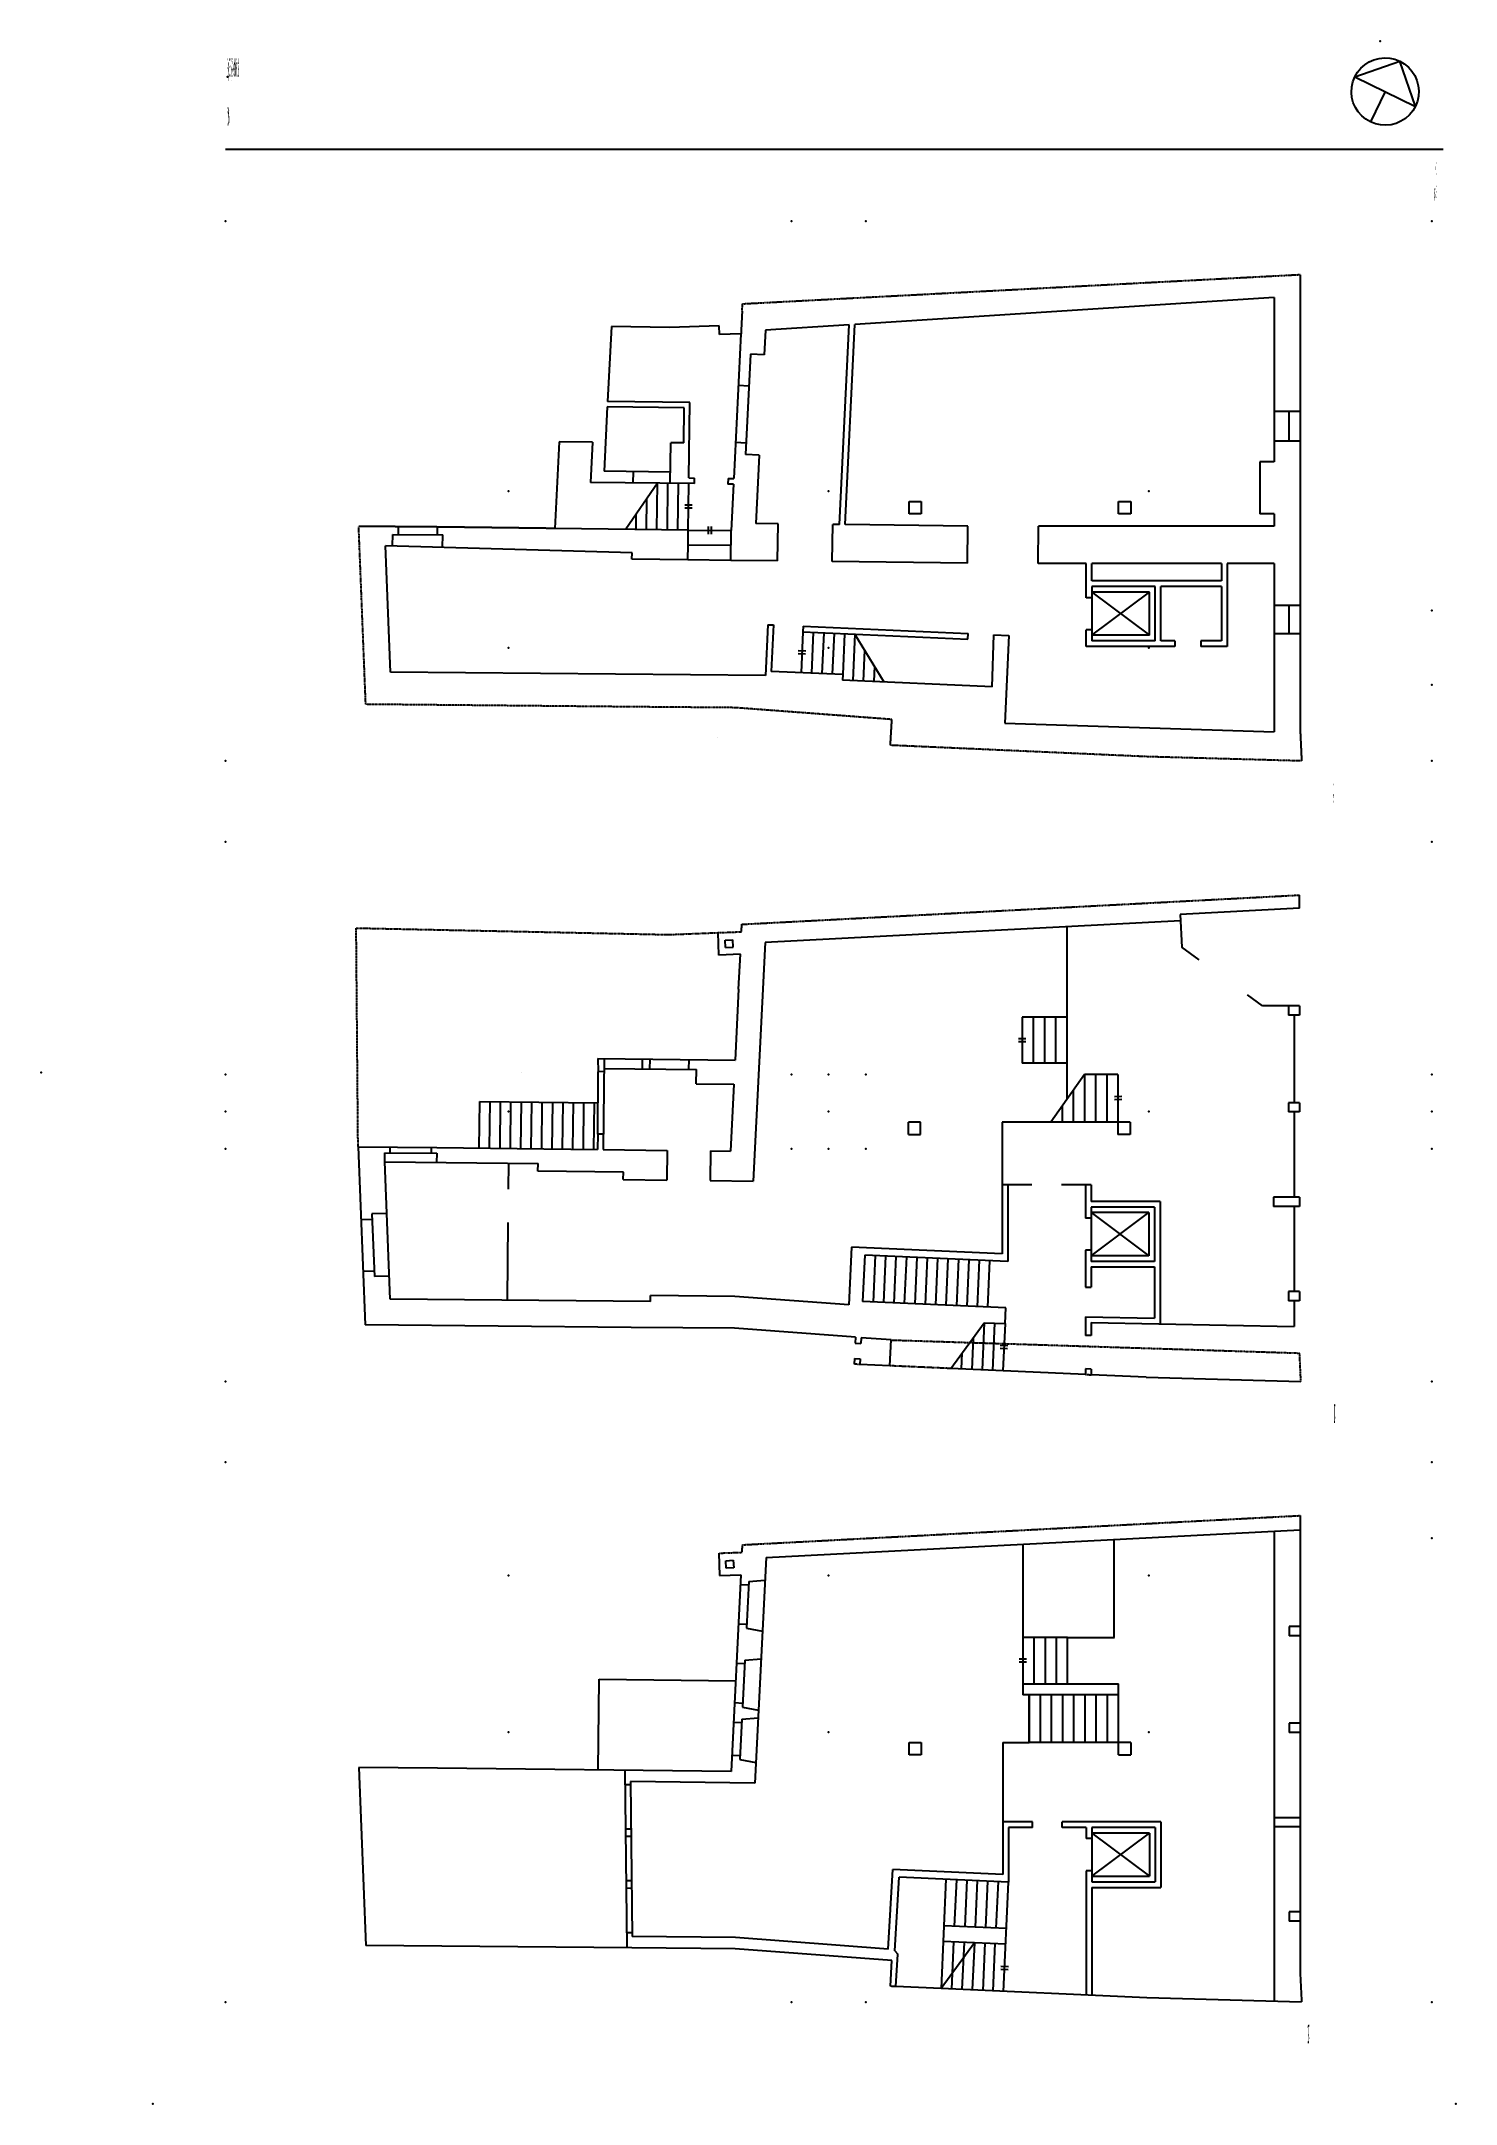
# Model space of a CAD drawing. Extents: x 2989 to 40988, y 3897 to 59297.
import ezdxf
from ezdxf.enums import TextEntityAlignment as Align

# ---------------------------------------------------------------- set-up
doc = ezdxf.new("R2010")
doc.units = 0
doc.linetypes.add('LT-7', pattern=[2.04, 1.2, -0.24, 0.06, -0.24, 0.06, -0.24])
doc.linetypes.add('LT-9', pattern=[0.72, 0.6, -0.12])
for name, color, linetype in [('lay-0', 7, 'CONTINUOUS'), ('lay-1', 7, 'CONTINUOUS'), ('NEU_1OG_Einbauten', 7, 'CONTINUOUS'), ('NEU_1OG_Mauern', 7, 'CONTINUOUS'), ('NEU_EG_Einbauten', 7, 'CONTINUOUS'), ('NEU_EG_Mauern', 7, 'CONTINUOUS'), ('NEU_UG_Einbauten', 7, 'CONTINUOUS'), ('NEU_UG_Mauern', 7, 'CONTINUOUS')]:
    doc.layers.add(name, color=color, linetype=linetype)

msp = doc.modelspace()

# ---------------------------------------------------------------- linework, layer by layer
at = {"layer": 'lay-0', "color": 0}
for p, q in [((38277, 58344.9), (39488.5, 58759.1)), ((39902.6, 57547.5), (39488.5, 58759.1)), ((38277, 58344.9), (39902.6, 57547.5)), ((39094.2, 57944), (38695.5, 57131.2)), ((7936.15, 56397.3), (40646.6, 56397.3))]:
    msp.add_line(p, q, dxfattribs=at)
msp.add_arc((39089.8, 57946.2), 905.41, 244.183, 604.183, dxfattribs=at)
for p in [(38956.3, 59297.4), (2988.78, 31597.4), (5988.78, 3897.37), (40987.9, 3897.37)]:
    msp.add_point(p, dxfattribs=at)
at = {"layer": 'lay-0', "color": 8}
for p in [(7988.78, 58343), (7936.15, 54464.8), (23139.4, 54464.8), (25139.4, 54464.8), (40342.7, 54464.8), (15537.8, 47214.8), (24139.4, 47214.8), (32741, 47214.8), (40342.7, 44006.1), (15537.8, 43006.1), (24139.4, 43006.1), (32741, 43006.1), (40342.7, 42006.1), (7936.15, 39964.8), (40342.7, 39964.8), (7936.15, 37797.4), (40342.7, 37797.4), (7936.15, 31547.4), (23139.4, 31547.4), (24139.4, 31547.4), (25139.4, 31547.4), (40342.7, 31547.4), (7936.15, 30547.4), (15537.8, 30547.4), (24139.4, 30547.4), (32741, 30547.4), (40342.7, 30547.4), (7936.15, 29547.4), (23139.4, 29547.4), (24139.4, 29547.4), (25139.4, 29547.4), (40342.7, 29547.4), (7936.15, 23297.4), (40342.7, 23297.4), (7936.15, 21130), (40342.7, 21130), (40342.7, 19088.7), (15537.8, 18088.7), (24139.4, 18088.7), (32741, 18088.7), (15537.8, 13880), (24139.4, 13880), (32741, 13880), (7936.15, 6629.99), (23139.4, 6629.99), (25139.4, 6629.99), (40342.7, 6629.99)]:
    msp.add_point(p, dxfattribs=at)
at = {"layer": 'lay-1', "color": 0, "linetype": 'LT-7'}
msp.add_line((36844.3, 40011.2), (36844.1, 40011.3), dxfattribs=at)
at = {"layer": 'NEU_1OG_Einbauten', "color": 0}
for p, q in [((29356.4, 16416.9), (29356.4, 15176.9)), ((30556.4, 16416.9), (29356.4, 16416.9)), ((29656.4, 16416.9), (29656.4, 15176.9)), ((29956.4, 16416.9), (29956.4, 15176.9)), ((30256.4, 16416.9), (30256.4, 15176.9)), ((30556.4, 15176.9), (30556.4, 16416.9)), ((29456.4, 15836.9), (29256.4, 15836.9)), ((29456.4, 15756.9), (29256.4, 15756.9)), ((29356.4, 15176.9), (30556.4, 15176.9)), ((29356.4, 15176.9), (29356.4, 14876.9)), ((29531.2, 14876.9), (29356.4, 14876.9)), ((29531.2, 13596.9), (29531.2, 14876.9)), ((29531.2, 13596.9), (29531.2, 14876.9)), ((29531.2, 14876.9), (29531.2, 13596.9)), ((31931.2, 14876.9), (29531.2, 14876.9)), ((29831.2, 13596.9), (29831.2, 14876.9)), ((30131.2, 13596.9), (30131.2, 14876.9)), ((30431.2, 13596.9), (30431.2, 14876.9)), ((30731.2, 13596.9), (30731.2, 14876.9)), ((31031.2, 13596.9), (31031.2, 14876.9)), ((31331.2, 13596.9), (31331.2, 14876.9)), ((31631.2, 13596.9), (31631.2, 14876.9)), ((31211.2, 10006.9), (32761.2, 11166.9)), ((31211.2, 11166.9), (32761.2, 10006.9)), ((32761.2, 11166.9), (31211.2, 11166.9)), ((32761.2, 11166.9), (32761.2, 10006.9)), ((31211.2, 10006.9), (32761.2, 10006.9)), ((27292.9, 9928.03), (27162.2, 6991.41)), ((27572.6, 9915.58), (27517, 8666.81)), ((27852.3, 9903.13), (27796.7, 8654.37)), ((28132, 9890.68), (28076.5, 8641.92)), ((28411.8, 9878.23), (28356.2, 8629.47)), ((28691.5, 9865.79), (28635.9, 8617.02)), ((28840.5, 6916.72), (28971.2, 9853.34)), ((28915.6, 8604.57), (27237.3, 8679.26)), ((28057.8, 8222.57), (27162.2, 6991.4)), ((28897, 8185.23), (27218.6, 8259.92)), ((27498.3, 8247.47), (27441.9, 6978.96)), ((27778.1, 8235.02), (27721.6, 6966.52)), ((28057.8, 8222.57), (28001.3, 6954.07)), ((28337.5, 8210.12), (28281.1, 6941.62)), ((28560.8, 6929.17), (28617.2, 8197.68)), ((28767.1, 7515.46), (28966.9, 7506.57)), ((28770.6, 7595.38), (28970.4, 7586.49))]:
    msp.add_line(p, q, dxfattribs=at)
at = {"layer": 'NEU_1OG_Mauern', "color": 0, "linetype": 'LT-7'}
for p, q in [((21827.3, 18910.5), (36811.2, 19696.4)), ((21817, 18710), (21827.3, 18910.5)), ((21190.2, 18686.4), (21817, 18710)), ((25950.2, 7045.35), (25800.3, 7052.02)), ((32692.9, 6745.29), (32692.9, 6745.29)), ((32692.9, 6745.29), (32692.9, 6745.29)), ((36844.3, 6676.48), (36844.1, 6676.52)), ((36844.1, 6676.52), (36846.2, 6629.99)), ((36844.3, 6676.48), (36844.1, 6676.52))]:
    msp.add_line(p, q, dxfattribs=at)
at = {"layer": 'NEU_1OG_Mauern', "color": 0}
for p, q in [((36811.2, 19696.4), (36811.2, 7393.44)), ((22460.4, 18568.1), (36811.2, 19316.8)), ((29356.4, 18927.9), (29356.4, 16416.9)), ((31806.4, 19055.7), (31806.4, 16416.9)), ((36111.2, 19280.3), (36111.2, 11579.6)), ((21190.2, 18686.4), (21212.9, 18083.3)), ((21380.8, 18483.5), (21580.5, 18494.8)), ((21392.1, 18283.8), (21380.8, 18483.5)), ((21591.8, 18295.1), (21392.1, 18283.8)), ((21580.5, 18494.8), (21591.8, 18295.1)), ((22460.4, 18568.1), (22157.2, 12510.7)), ((21212.9, 18083.3), (21786.2, 18105)), ((21786.2, 18105), (21522.7, 12818.1)), ((21993.2, 17827.9), (21772.9, 17838.8)), ((21998.2, 17927.7), (21935.5, 16671.4)), ((21998.2, 17927.7), (22430.2, 17965.6)), ((21940.5, 16771.3), (21720.3, 16782.3)), ((21935.5, 16671.4), (22361.4, 16590.8)), ((36811.2, 16720), (36511.2, 16720)), ((36511.2, 16720), (36511.2, 16469.5)), ((30556.4, 16416.9), (31816.6, 16416.9)), ((36811.2, 16469.5), (36511.2, 16469.5)), ((21887.8, 15713.3), (21667.5, 15724.3)), ((21892.8, 15813.2), (21829.9, 14551.9)), ((21892.8, 15813.2), (22324.4, 15851)), ((17950.2, 12862), (17973.7, 15304.9)), ((17973.7, 15304.9), (21644.4, 15259.8)), ((30556.4, 15176.9), (31931.2, 15176.9)), ((31931.2, 14876.9), (31931.2, 15176.9)), ((21834.9, 14651.8), (21614.6, 14662.7)), ((21829.9, 14551.9), (22255.3, 14471.3)), ((31931.2, 13266.9), (31931.2, 14876.9)), ((21808.7, 14127.1), (21588.5, 14138.1)), ((21813.7, 14227), (21759.5, 13140.3)), ((21813.7, 14227), (22245, 14264.9)), ((36811.2, 14118.1), (36511.2, 14118.1)), ((36511.2, 14118.1), (36511.2, 13868.9)), ((36811.2, 13868.9), (36511.2, 13868.9)), ((26300.2, 13596.9), (26630.2, 13596.9)), ((26300.2, 13266.9), (26300.2, 13596.9)), ((26630.2, 13596.9), (26630.2, 13266.9)), ((28821.2, 13596.9), (28821.2, 10055.7)), ((28821.2, 13596.9), (29531.2, 13596.9)), ((32261.2, 13596.9), (29531.2, 13596.9)), ((32261.2, 13596.9), (32261.2, 13266.9)), ((13634.6, 12915.1), (11517.5, 12931.7)), ((11517.5, 12931.7), (11706.9, 8152.18)), ((21522.7, 12818.1), (13634.6, 12915.1)), ((18668, 12853.2), (18715.8, 8085.31)), ((21764.5, 13240.1), (21544.2, 13251.1)), ((21759.5, 13140.3), (22184.7, 13059.8)), ((26630.2, 13266.9), (26300.2, 13266.9)), ((31931.2, 13266.9), (32261.2, 13266.9)), ((18821.9, 12466.3), (18671.9, 12464.8)), ((22157.2, 12510.7), (18821, 12551.6)), ((18821, 12551.6), (18862.8, 8386.9)), ((18833.8, 11274), (18683.8, 11272.5)), ((29616.2, 11466.9), (28821.2, 11466.9)), ((29616.2, 11316.9), (28971.2, 11316.9)), ((28971.2, 11316.9), (28971.2, 9853.34)), ((29616.2, 11316.9), (29616.2, 11466.9)), ((30416.2, 11316.9), (30416.2, 11466.9)), ((33065.1, 11466.9), (30416.2, 11466.9)), ((31061.2, 11316.9), (30416.2, 11316.9)), ((31061.2, 11316.9), (31061.2, 11018)), ((32909.4, 11316.9), (31211.2, 11316.9)), ((31211.2, 11316.9), (31211.2, 9856.94)), ((32909.4, 11316.9), (32909.4, 9856.94)), ((33065.1, 11466.9), (33065.1, 9706.94)), ((36811.2, 11579.6), (36111.2, 11579.6)), ((36811.2, 11331.4), (36111.2, 11331.4)), ((36111.2, 11331.4), (36111.2, 6650.39)), ((36112.2, 11580.2), (36112.2, 11328.2)), ((18835.8, 11074.9), (18685.8, 11073.4)), ((31211.2, 11018), (31061.2, 11018)), ((25737.8, 8053.57), (25864.1, 10187.3)), ((28821.2, 10055.7), (25864.1, 10187.3)), ((25916, 8007.2), (26033, 9984.09)), ((28971.2, 9853.34), (26033, 9984.09)), ((31061.2, 10151.8), (31061.2, 6817.9)), ((31211.2, 10151.8), (31061.2, 10151.8)), ((18847.8, 9882.64), (18697.8, 9881.14)), ((18849.8, 9683.6), (18699.8, 9682.1)), ((31211.2, 9856.94), (32909.4, 9856.94)), ((31211.2, 9706.94), (31211.2, 6811.23)), ((31211.2, 9706.94), (33065.1, 9706.94)), ((36511.2, 9050.67), (36511.2, 8798.02)), ((36811.2, 9050.67), (36511.2, 9050.67)), ((18861.7, 8491.3), (18711.7, 8489.8)), ((21642.5, 8361.53), (18862.8, 8386.9)), ((25737.8, 8053.57), (21642.5, 8361.53)), ((36811.2, 8798.02), (36511.2, 8798.02)), ((18853.5, 8083.99), (11706.9, 8152.18)), ((21629.9, 8061.64), (18853.5, 8083.99)), ((25841.3, 7744.93), (21629.9, 8061.64)), ((25916, 8007.2), (26001.5, 7911.31)), ((25950.2, 7045.35), (26001.5, 7911.31)), ((25800.3, 7052.02), (25841.3, 7744.93)), ((36811.2, 7393.44), (36811.2, 7393.44)), ((36811.2, 7393.44), (36811.2, 7393.44)), ((36811.2, 7393.44), (36844.3, 6676.48)), ((27162.2, 6991.41), (25950.2, 7045.35)), ((32692.9, 6745.29), (27162.2, 6991.41)), ((36846.2, 6629.99), (32692.9, 6745.29))]:
    msp.add_line(p, q, dxfattribs=at)
at = {"layer": 'NEU_EG_Einbauten', "color": 0}
for p, q in [((29338.9, 33084.3), (29338.9, 31844.3)), ((30538.9, 33084.3), (29338.9, 33084.3)), ((29638.9, 33084.3), (29638.9, 31844.3)), ((29938.9, 33084.3), (29938.9, 31844.3)), ((30238.9, 33084.3), (30238.9, 31844.3)), ((30538.9, 33084.3), (30538.9, 31844.3)), ((29438.4, 32423.2), (29238.4, 32425.5)), ((29439.3, 32503.2), (29239.3, 32505.5)), ((30538.9, 31844.3), (29338.9, 31844.3)), ((31013.7, 31544.3), (30113.7, 30264.3)), ((30713.7, 31117.7), (30713.7, 30264.3)), ((31013.7, 31544.3), (31013.7, 30264.3)), ((31913.7, 31544.3), (31013.7, 31544.3)), ((31313.7, 31544.3), (31313.7, 30264.3)), ((31613.7, 31544.3), (31613.7, 30264.3)), ((31913.7, 31544.3), (31913.7, 30959.6)), ((14752.7, 29568.3), (14768, 30818.5)), ((15032.7, 29564.8), (15048, 30815)), ((15312.7, 29561.4), (15328, 30811.6)), ((15592.7, 29558), (15608, 30808.2)), ((15872.7, 29554.6), (15888, 30804.8)), ((16152.6, 29551.1), (16167.9, 30801.3)), ((16432.6, 29547.7), (16447.9, 30797.9)), ((16712.6, 29544.3), (16727.9, 30794.5)), ((16992.6, 29540.9), (17007.9, 30791)), ((17272.5, 29537.4), (17287.9, 30787.6)), ((17552.5, 29534), (17567.8, 30784.2)), ((17832.5, 29530.6), (17847.8, 30780.8)), ((30413.7, 30691), (30413.7, 30264.3)), ((31817.5, 30955.6), (32017.4, 30964)), ((31820.9, 30875.7), (32020.7, 30884.1)), ((31913.7, 30959.6), (31913.7, 30879.6)), ((31913.7, 30879.6), (31913.7, 30264.3)), ((31913.7, 30264.3), (30113.7, 30264.3)), ((32743.7, 27834.3), (31193.7, 27834.3)), ((31193.7, 27834.3), (32743.7, 26674.3)), ((31193.7, 26674.3), (32743.7, 27834.3)), ((32743.7, 27834.3), (32743.7, 26674.3)), ((25389.3, 26679.3), (25333.8, 25430.6)), ((25669.1, 26666.9), (25613.5, 25418.1)), ((25948.8, 26654.4), (25893.2, 25405.7)), ((26228.5, 26642), (26172.9, 25393.2)), ((26508.2, 26629.5), (26452.7, 25380.8)), ((26788, 26617.1), (26732.4, 25368.3)), ((27067.7, 26604.6), (27012.1, 25355.9)), ((27347.4, 26592.2), (27291.8, 25343.4)), ((32743.7, 26674.3), (31193.7, 26674.3)), ((27627.1, 26579.8), (27571.6, 25331)), ((27906.8, 26567.3), (27851.3, 25318.5)), ((28186.6, 26554.9), (28131, 25306.1)), ((28466.3, 26542.4), (28410.7, 25293.6)), ((28021.5, 24467.1), (27983.8, 23621.4)), ((28320, 24877.5), (28263.6, 23609)), ((28599.7, 24865.1), (28543.3, 23596.6)), ((28879.5, 24852.6), (28823, 23584.1)), ((27722.9, 24056.7), (27704.1, 23633.9)), ((28949.4, 24174), (28749.6, 24182.8)), ((28952.9, 24253.9), (28753.1, 24262.8))]:
    msp.add_line(p, q, dxfattribs=at)
at = {"layer": 'NEU_EG_Mauern', "color": 0, "linetype": 'LT-7'}
for p, q in [((21809.8, 35577.9), (36793.7, 36363.8)), ((11500, 29599.1), (11450.1, 35477.6)), ((11450.1, 35477.6), (19830.8, 35301.2)), ((21799.5, 35377.4), (21809.8, 35577.9)), ((19830.8, 35301.2), (21309.5, 35358.9)), ((21309.5, 35358.9), (21799.5, 35377.4)), ((15892.8, 31602.1), (15892.8, 31602.1)), ((25823.8, 24412.3), (36793.7, 24060.8)), ((36828.7, 23297.4), (36793.7, 24060.8)), ((24978.9, 23755.2), (24829.1, 23761.8)), ((27424.4, 23646.3), (25782.8, 23719.4)), ((31043.7, 23485.3), (31193.7, 23478.6))]:
    msp.add_line(p, q, dxfattribs=at)
at = {"layer": 'NEU_EG_Mauern', "color": 0}
for p, q in [((36793.7, 36013.3), (33587.7, 35845.2)), ((36793.7, 36013.3), (36793.7, 36363.8)), ((33597, 35667.2), (22435.3, 35084.9)), ((30538.9, 35507.7), (30538.9, 33084.3)), ((33587.7, 35845.2), (33633.7, 34963)), ((21195.4, 34750.7), (21172.7, 35353.6)), ((21363.3, 35150.8), (21563, 35162.2)), ((21374.6, 34951.2), (21363.3, 35150.8)), ((21374.6, 34951.2), (21574.3, 34962.5)), ((21574.3, 34962.5), (21563, 35162.2)), ((22435.3, 35084.9), (22114.6, 28678.4)), ((34097.3, 34624.7), (33633.7, 34963)), ((21769.1, 34772.3), (21195.4, 34750.7)), ((21722.1, 33837.4), (21769.1, 34772.3)), ((21722.1, 33837.4), (21626.9, 31927.1)), ((35793.7, 33386.5), (35390.1, 33681.1)), ((36793.7, 33386.5), (35793.7, 33386.5)), ((36493.7, 33386.5), (36493.7, 33136.5)), ((36793.7, 33386.5), (36793.7, 33136.5)), ((36793.7, 33136.5), (36493.7, 33136.5)), ((36643.7, 33136.5), (36643.7, 30786.5)), ((17936.7, 29939.9), (17952.8, 31617.9)), ((17943.9, 31972.4), (17952.8, 31617.9)), ((17943.9, 31972.4), (21626.9, 31927.1)), ((18107.4, 31621.8), (17952.8, 31617.9)), ((18111.6, 31970.4), (18081.6, 29527.6)), ((18108.4, 31704.3), (20590.7, 31673.8)), ((19140, 31691.7), (19143.3, 31957.7)), ((19340, 31689.2), (19343.3, 31955.2)), ((20389.3, 31676.3), (20392.6, 31942.3)), ((20586, 31296.4), (20590.7, 31673.8)), ((30538.9, 31844.3), (30538.9, 30869)), ((20586, 31296.4), (21594.8, 31284)), ((21594.8, 31284), (21505.2, 29485.5)), ((14768, 30818.5), (17944.7, 30779.6)), ((36493.7, 30786.5), (36493.7, 30536.5)), ((36793.7, 30786.5), (36493.7, 30786.5)), ((36793.7, 30536.5), (36493.7, 30536.5)), ((36643.7, 30536.5), (36643.7, 28245.6)), ((36793.7, 30786.5), (36793.7, 30536.5)), ((17936.7, 29939.9), (17931.6, 29529.4)), ((18086.7, 29938), (17936.7, 29939.9)), ((26612.7, 30264.3), (26282.7, 30264.3)), ((26282.7, 29934.3), (26282.7, 30264.3)), ((26282.7, 29934.3), (26612.7, 29934.3)), ((26612.7, 29934.3), (26612.7, 30264.3)), ((28803.7, 30264.3), (28803.7, 26727.6)), ((30113.7, 30264.3), (28803.7, 30264.3)), ((32243.7, 30264.3), (31913.7, 30264.3)), ((31913.7, 30264.3), (31913.7, 29934.3)), ((32243.7, 29934.3), (31913.7, 29934.3)), ((32243.7, 30264.3), (32243.7, 29934.3)), ((11500, 29599.1), (11689.4, 24819.6)), ((11500, 29599.1), (13617.1, 29582.5)), ((12216.4, 29199.6), (12219.4, 29443.4)), ((12219.4, 29443.4), (13615.9, 29432.5)), ((12364.4, 29442.3), (12366.2, 29592.3)), ((13467, 29583.6), (13463.6, 29433.7)), ((13613.6, 29432.5), (13607.9, 29182.5)), ((13617.1, 29582.5), (17931.6, 29529.4)), ((18081.6, 29527.6), (19801.6, 29506.4)), ((19801.6, 29506.4), (19791.8, 28706.8)), ((20970.5, 29492.1), (20960.7, 28692.5)), ((20970.5, 29492.1), (21505.2, 29485.5)), ((12216.4, 29199.6), (16334, 29149.2)), ((12362.4, 25513.4), (12216.4, 29199.6)), ((15536.7, 29159.1), (15530.4, 28464.6)), ((16331.6, 28949.2), (16334, 29149.2)), ((18632.8, 28921), (16331.6, 28949.2)), ((18620.9, 28721.1), (18632.8, 28921)), ((18620.9, 28721.1), (19791.8, 28706.8)), ((20960.7, 28692.5), (22114.6, 28678.4)), ((29598.7, 28584.3), (28803.7, 28584.3)), ((28953.7, 28584.3), (28953.7, 26520.7)), ((31193.7, 28584.3), (30398.7, 28584.3)), ((31043.7, 28584.3), (31043.7, 27684.3)), ((31193.7, 28584.3), (31193.7, 28134.3)), ((12271.3, 27814.5), (11871.6, 27798.7)), ((11871.6, 27798.7), (11938.3, 26115.1)), ((33043.7, 28134.3), (31193.7, 28134.3)), ((31193.7, 27984.3), (31193.7, 26524.3)), ((32893.7, 27984.3), (31193.7, 27984.3)), ((32893.7, 27984.3), (32893.7, 26524.3)), ((33043.7, 28134.3), (33043.7, 24843.4)), ((36793.7, 28245.6), (36093.7, 28245.6)), ((36093.7, 28245.6), (36093.7, 27995.6)), ((36793.7, 27995.6), (36093.7, 27995.6)), ((36643.7, 27995.6), (36643.7, 25716.5)), ((36793.7, 28245.6), (36793.7, 27995.6)), ((11877.5, 27648.8), (11577.8, 27636.9)), ((15522.2, 27566.5), (15503.2, 25484.8)), ((31193.7, 27684.3), (31043.7, 27684.3)), ((24755.8, 26907.7), (24686.7, 25353.8)), ((28803.7, 26727.6), (24755.8, 26907.7)), ((25109.6, 26691.8), (25054, 25443)), ((28953.7, 26520.7), (25109.6, 26691.8)), ((31043.7, 26824.3), (31043.7, 26374.3)), ((31193.7, 26824.3), (31043.7, 26824.3)), ((11932.4, 26265), (11632.6, 26253.1)), ((12338, 26130.9), (11938.3, 26115.1)), ((31043.7, 26374.3), (31043.7, 25833.1)), ((32893.7, 26524.3), (31193.7, 26524.3)), ((31193.7, 26374.3), (31193.7, 25971.2)), ((31193.7, 26374.3), (32893.7, 26374.3)), ((32893.7, 26374.3), (32893.7, 24996.4)), ((19352.4, 25449.7), (12362.4, 25513.4)), ((19352.4, 25449.7), (19353.9, 25611.9)), ((21622.8, 25584.2), (19353.9, 25611.9)), ((24686.7, 25353.8), (21622.8, 25584.2)), ((31043.7, 25833.1), (31193.7, 25830.2)), ((31193.7, 25971.2), (31193.7, 25830.2)), ((36493.7, 25716.5), (36493.7, 25466.5)), ((36793.7, 25716.5), (36493.7, 25716.5)), ((36793.7, 25716.5), (36793.7, 25466.5)), ((28898.1, 25272), (25054, 25443)), ((28879.5, 24852.6), (28898.1, 25272)), ((31043.7, 25033), (31043.7, 24536.3)), ((31043.7, 25033), (32893.7, 24996.4)), ((36793.7, 25466.5), (36493.7, 25466.5)), ((36643.7, 25466.5), (36643.7, 24772.3)), ((18836, 24751.4), (11689.4, 24819.6)), ((21612.4, 24729), (18836, 24751.4)), ((24861.3, 24484.7), (21612.4, 24729)), ((24861.3, 24484.7), (24854.3, 24329)), ((25010.9, 24473.4), (25004.2, 24322.4)), ((25823.8, 24412.3), (25010.9, 24473.4)), ((25782.8, 23719.4), (25823.8, 24412.3)), ((27424.4, 23646.3), (28320, 24877.5)), ((28320, 24877.5), (28879.5, 24852.6)), ((31193.7, 24529.6), (31039.2, 24536.5)), ((31193.7, 24880), (31193.7, 24529.6)), ((31193.7, 24880), (36643.7, 24772.3)), ((24835.8, 23911.7), (24829.1, 23761.8)), ((24835.8, 23911.7), (24985.6, 23905)), ((24854.3, 24329), (25004.2, 24322.4)), ((24985.6, 23905), (24978.9, 23755.2)), ((25782.8, 23719.4), (24978.9, 23755.2)), ((31043.7, 23485.3), (27424.4, 23646.3)), ((31043.7, 23635.4), (31043.7, 23485.3)), ((31193.7, 23628.8), (31043.7, 23635.4)), ((31193.7, 23628.8), (31193.7, 23478.6)), ((32675.4, 23412.7), (31193.7, 23478.6)), ((32675.4, 23412.7), (36828.7, 23297.4))]:
    msp.add_line(p, q, dxfattribs=at)
at = {"layer": 'NEU_UG_Einbauten', "color": 0}
for p, q in [((19545.2, 47427.6), (18689.8, 46187.7)), ((19529.9, 46177.4), (19545.2, 47427.6)), ((19809.9, 46173.9), (19825.2, 47424.2)), ((20089.8, 46170.5), (20105.1, 47420.7)), ((20369.8, 46167), (20385.1, 47417.3)), ((18969.9, 46184.2), (18975, 46601.2)), ((19249.9, 46180.8), (19260.1, 47014.4)), ((20275, 46762.5), (20475, 46761.5)), ((20275.4, 46842.5), (20475.4, 46841.5)), ((20369.8, 46166), (21521.8, 46152.9)), ((20903.3, 46261.1), (20901.8, 46061.2)), ((20983.3, 46260.6), (20981.8, 46060.6)), ((20365, 45775), (21517, 45762)), ((21512, 45354.4), (20360, 45367.5)), ((21512.7, 45354.4), (21512, 45354.4)), ((32761.2, 44501.7), (31211.2, 44501.7)), ((31211.2, 43341.7), (32761.2, 44501.7)), ((31211.2, 44501.7), (32761.2, 43341.7)), ((32761.2, 43341.7), (32761.2, 44501.7)), ((23448.8, 43433.9), (23399.9, 42334.9)), ((23728.5, 43421.4), (23679.6, 42322.5)), ((24008.2, 43409), (23959.3, 42310)), ((24288, 43396.5), (24239.1, 42297.6)), ((24567.7, 43384.1), (24518.8, 42285.1)), ((24847.4, 43371.6), (24791.8, 42122.8)), ((25631, 42085.5), (24847.4, 43371.6)), ((32761.2, 43341.7), (31211.2, 43341.7)), ((23322.7, 42848.6), (23522.6, 42840.2)), ((23326.1, 42928.6), (23525.9, 42920.2)), ((25108.6, 42942.9), (25071.6, 42110.4)), ((25369.8, 42514.2), (25351.3, 42098))]:
    msp.add_line(p, q, dxfattribs=at)
at = {"layer": 'NEU_UG_Mauern', "color": 0, "linetype": 'LT-7'}
for p, q in [((21827.3, 52245.3), (36811.2, 53031.2)), ((21817, 52044.8), (21827.3, 52245.3)), ((11706.9, 41486.9), (11517.5, 46266.5)), ((18853.5, 41418.8), (11706.9, 41486.9)), ((21629.9, 41396.4), (18853.5, 41418.8)), ((25841.3, 41079.7), (21629.9, 41396.4)), ((25800.3, 40386.4), (25841.3, 41079.7)), ((21167.5, 40603.6), (21167.5, 40603.6)), ((32692.9, 40080.1), (25800.3, 40386.8)), ((36846.2, 39964.8), (32692.9, 40080.1)), ((36844.1, 40011.3), (36846.2, 39964.8)), ((36844.3, 40011.2), (36844.1, 40011.3))]:
    msp.add_line(p, q, dxfattribs=at)
at = {"layer": 'NEU_UG_Mauern', "color": 0, "linetype": 'LT-9'}
for p, q in [((36811.2, 53031.2), (36811.2, 40728.2)), ((21817, 52044.8), (21786.8, 51439.7)), ((36811.2, 49351.7), (36111.2, 49351.7)), ((36511, 48551.7), (36511, 49351.7)), ((36811.2, 48551.7), (36111.2, 48551.7)), ((13634.6, 46249.8), (11517.5, 46266.5)), ((12584, 46051.2), (12590, 46258.1)), ((13628.5, 46040.3), (13634.6, 46249.8)), ((16633.2, 46213), (13634.6, 46249.8)), ((16783.3, 46211.1), (16633.2, 46213)), ((36811.2, 44143.3), (36111.2, 44143.3)), ((36511, 43378.8), (36511, 44143.3)), ((36811.2, 43378.8), (36111.2, 43378.8)), ((36811.2, 40728.2), (36844.3, 40011.2))]:
    msp.add_line(p, q, dxfattribs=at)
at = {"layer": 'NEU_UG_Mauern', "color": 0}
for p, q in [((36111.2, 52415.2), (24843.7, 51693.4)), ((36111.2, 52415.2), (36111.2, 48001.7)), ((18303.7, 51637.9), (18202.6, 49622.6)), ((19862.5, 51605.1), (18303.7, 51637.9)), ((21203.9, 51657.5), (19862.5, 51605.1)), ((21212.9, 51418.1), (21203.9, 51657.5)), ((22442.2, 51539.6), (22409, 50876.7)), ((24693, 51683.8), (22442.2, 51539.6)), ((24432.2, 46317.8), (24693, 51683.8)), ((24582.3, 46316), (24843.7, 51693.4)), ((21786.8, 51439.7), (21212.9, 51418.1)), ((21786.8, 51439.7), (21592.6, 47552.5)), ((22040.8, 50895.1), (21905.7, 48196.3)), ((22409, 50876.7), (22040.8, 50895.1)), ((21997.8, 50035.2), (21717.3, 50049.2)), ((18195.2, 49476), (18108.4, 47745.2)), ((20260, 49450.7), (18195.2, 49476)), ((20411.8, 49595.5), (18202.6, 49622.6)), ((20248.5, 48508.5), (20260, 49450.7)), ((20387, 47567.3), (20411.8, 49595.5)), ((16900.1, 48539.3), (16783.1, 46206.9)), ((17797.2, 48528.4), (16900.1, 48539.3)), ((17797.2, 48528.4), (17743.1, 47449.6)), ((19885.2, 47423.4), (19898.5, 48512.8)), ((20248.5, 48508.5), (19898.5, 48512.8)), ((21921.2, 48501), (21640.7, 48515.1)), ((19888.8, 47723.4), (18108.4, 47745.2)), ((18892.2, 47435.6), (18895.9, 47735.6)), ((22273.9, 48177.9), (21905.7, 48196.3)), ((22273.9, 48177.9), (22182.2, 46345.2)), ((36111.2, 48001.7), (35728.6, 48001.7)), ((35728.6, 48001.7), (35728.6, 46601.7)), ((20535.1, 47415.5), (17743.1, 47449.6)), ((20387, 47567.3), (20536.9, 47565.5)), ((20535.1, 47415.5), (20536.9, 47565.5)), ((21441.7, 47554.4), (21434.2, 47404.5)), ((21585.1, 47402.6), (21434.2, 47404.5)), ((21441.7, 47554.4), (21592.6, 47552.5)), ((21585.1, 47402.6), (21522.7, 46152.9)), ((26300.2, 46931.7), (26630.2, 46931.7)), ((26300.2, 46601.7), (26300.2, 46931.7)), ((26630.2, 46601.7), (26300.2, 46601.7)), ((26630.2, 46931.7), (26630.2, 46601.7)), ((31931.2, 46601.7), (31931.2, 46931.7)), ((31931.2, 46931.7), (32261.2, 46931.7)), ((32261.2, 46601.7), (31931.2, 46601.7)), ((32261.2, 46931.7), (32261.2, 46601.7)), ((36111.2, 46601.7), (35728.6, 46601.7)), ((36111.2, 46601.7), (36111.2, 46271.7)), ((12425, 45742.5), (12434, 46052.8)), ((12434, 46052.8), (13778.5, 46038.7)), ((13768.8, 45703.5), (13778.5, 46038.7)), ((20369.8, 46167), (16783.3, 46211.1)), ((20365, 45775), (20369.8, 46167)), ((21512, 45353.3), (21521.8, 46153.3)), ((22782.3, 46337.9), (22182.2, 46345.2)), ((22770.1, 45338), (22782.3, 46337.9)), ((24237.3, 45320.1), (24249.5, 46320)), ((24432.2, 46317.8), (24249.5, 46320)), ((27881.7, 46275.8), (24582.3, 46316)), ((27869.5, 45275.9), (27881.7, 46275.8)), ((29769.6, 45271.7), (29781.8, 46271.7)), ((36111.2, 46271.7), (29781.8, 46271.7)), ((12373.4, 42346.6), (12238.6, 45747.9)), ((18860.2, 45555.8), (12238.6, 45747.9)), ((18858.1, 45384.5), (18860.2, 45555.8)), ((20360, 45367.5), (20365, 45775)), ((20360, 45367.5), (18858.1, 45384.5)), ((22770.1, 45338), (21512, 45353.3)), ((27869.5, 45275.9), (24237.3, 45320.1)), ((31061.2, 45271.7), (29769.6, 45271.7)), ((31061.2, 44351.7), (31061.2, 45271.7)), ((31211.2, 44801.7), (31211.2, 45271.7)), ((34694, 45271.7), (31211.2, 45271.7)), ((34694, 45271.7), (34694, 44801.7)), ((34844, 45271.7), (34844, 43041.7)), ((36111.2, 45271.7), (34844, 45271.7)), ((36111.2, 45271.7), (36111.2, 40750.6)), ((31211.2, 44351.7), (31061.2, 44351.7)), ((34694, 44801.7), (31211.2, 44801.7)), ((31211.2, 44651.7), (31211.2, 43191.7)), ((31211.2, 44651.7), (31211.2, 43191.7)), ((32911.2, 44651.7), (31211.2, 44651.7)), ((32911.2, 43191.7), (32911.2, 44651.7)), ((34694, 44651.7), (33061.2, 44651.7)), ((33061.2, 43191.7), (33061.2, 44651.7)), ((34694, 44651.7), (34694, 43191.7)), ((22506.4, 43625.9), (22445.5, 42257.8)), ((22506.4, 43625.9), (22656.2, 43619.3)), ((22656.2, 43619.3), (22600.7, 42370.5)), ((23455.5, 43583.7), (23448.8, 43433.9)), ((23448.8, 43433.9), (27882.8, 43236.5)), ((23455.5, 43583.7), (27887.6, 43386.5)), ((27882.8, 43236.5), (27887.6, 43386.5)), ((28531.5, 41956.4), (28576.4, 43355.8)), ((28576.4, 43355.8), (28977.9, 43338)), ((28977.9, 43338), (28873, 40982.6)), ((31211.2, 43491.7), (31061.2, 43491.7)), ((31061.2, 43041.7), (31061.2, 43491.7)), ((33444, 43041.7), (31061.2, 43041.7)), ((32911.2, 43191.7), (31211.2, 43191.7)), ((33444, 43191.7), (33061.2, 43191.7)), ((33444, 43191.7), (33444, 43041.7)), ((34144, 43191.7), (34144, 43041.7)), ((34694, 43191.7), (34144, 43191.7)), ((34844, 43041.7), (34144, 43041.7)), ((22445.5, 42257.8), (12373.4, 42346.6)), ((24518.8, 42285.1), (22600.7, 42370.5)), ((24518.8, 42285.1), (24512.1, 42135.3)), ((28531.5, 41956.4), (24512.1, 42135.3)), ((28873, 40982.6), (36111.2, 40750.6))]:
    msp.add_line(p, q, dxfattribs=at)

# ---------------------------------------------------------------- texts
at = {"layer": 'lay-0', "color": 0, "width": 0.0115}
for s, p in [('Rennweg  19 / 5885 / 291, 659   "Kleiner Mörser", "Kleiner Feuermörser"', (7988.78, 58343)), ('Zürich 1996', (7987.01, 57034.2)), ('UG 1974', (37678.8, 38854)), ('EG 1974', (37720.5, 22186.6)), ('1.OG 1974', (37012.2, 5519.19))]:
    msp.add_text(s, height=500, dxfattribs=at).set_placement(p)
for s, p in [('M 1/200', (40463.2, 55713.1)), ('gezeich.: MA, RS', (40463.2, 55088.6))]:
    msp.add_text(s, height=330, dxfattribs=at).set_placement(p, align=Align.RIGHT)

doc.saveas('drawing.dxf')
